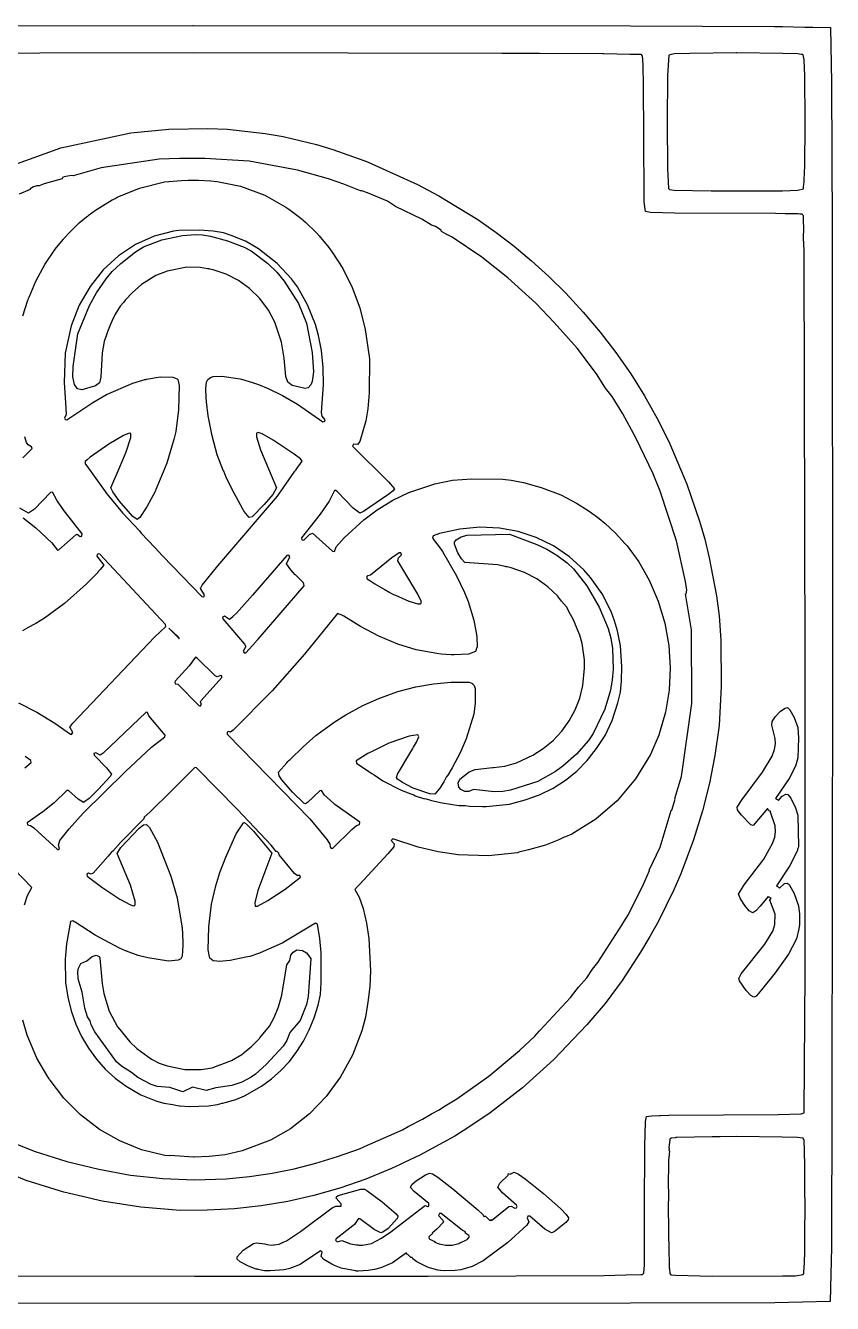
# Model space of a CAD drawing. Header units: millimetres. Extents: x 0 to 300, y 0 to 300.
# Drawn here: x 110.6 to 299.7, y 0.2 to 299.6 of the extents above; entities that cross this region are included whole.
import ezdxf

# ---------------------------------------------------------------- set-up
doc = ezdxf.new("R2010")
doc.units = ezdxf.units.MM
doc.layers.add('CUT', color=7, linetype='CONTINUOUS')

msp = doc.modelspace()

# ---------------------------------------------------------------- linework, layer by layer
at = {"layer": 'CUT'}
for points in [[(47.5977, 299.4898), (149.76, 299.6096), (149.9698, 299.6098), (252.3413, 299.5198), (286.1345, 299.3998), (287.974, 299.3658), (293.2528, 299.2493), (294.2211, 299.228), (295.1027, 299.2085), (295.1103, 299.2083), (295.1252, 299.208), (299.2182, 299.1177), (299.485, 286.3071), (299.4898, 286.0445), (299.6098, 252.1922), (299.6998, 149.8053), (299.6991, 149.0663), (299.5798, 47.2386), (299.4598, 13.4155), (299.1903, 0.6914), (286.1645, 0.4202), (252.3724, 0.3001), (95.348, 0.2401)], [(105.948, 6.6869), (150.1498, 6.6319), (179.4333, 6.6684), (204.9216, 6.6619), (246.0942, 6.782), (251.2369, 6.9205), (254.8289, 6.9887), (254.8566, 7.0128), (255.1477, 7.0154), (255.1595, 7.0262), (255.2006, 7.0273), (255.5311, 7.3468), (255.6431, 9.3158), (255.6826, 22.1693), (255.7631, 37.192), (255.9094, 42.6972), (255.9157, 42.8438), (256.1548, 44.0552), (256.6641, 44.1163), (257.3469, 44.1532), (259.1313, 44.2498), (259.3793, 44.2632), (261.3818, 44.3715), (286.9473, 44.5073), (292.373, 44.6558), (293.0765, 44.8553), (293.3081, 77.7607), (293.2781, 150.1197), (293.2774, 150.309), (293.038, 246.3043), (292.9914, 249.0414), (292.9136, 249.1348), (292.9069, 250.9615), (292.9536, 251.0096), (292.8932, 255.0566), (292.8918, 255.058), (292.8918, 255.0585), (292.7493, 255.2187), (292.6647, 255.3596), (292.6166, 255.3679), (292.5915, 255.3961), (292.5517, 255.399), (292.5508, 255.3999), (292.5312, 255.4005), (292.3506, 255.4138), (292.0737, 255.4616), (291.6612, 255.4644), (290.8636, 255.523), (288.63, 255.5349), (286.3677, 255.6129), (262.718, 255.673), (257.08, 255.8229), (255.8547, 256.0648), (255.5863, 258.2778), (255.5488, 259.6728), (255.5464, 259.7633), (255.5463, 259.7657), (255.5463, 259.7658), (255.4027, 286.3471), (255.3194, 289.4537), (255.3129, 290.6538), (255.2714, 291.2468), (255.2539, 291.897), (255.2162, 292.0335), (255.1836, 292.4991), (255.0552, 292.6158), (255.0207, 292.7404), (254.915, 292.7432), (254.8475, 292.8046), (252.7813, 292.845), (252.5855, 292.856), (252.5779, 292.849), (252.2816, 292.8548), (252.2399, 292.8144), (246.0933, 292.978), (245.8596, 292.9791), (231.0229, 293.0538), (226.9202, 293.0744), (222.239, 293.098), (150.0003, 293.188), (150, 293.188), (149.9997, 293.188), (149.9973, 293.188), (77.761, 293.098)], [(103.2043, 265.3084), (118.846, 270.9463), (135.2407, 274.483), (144.1753, 275.3601), (153.3427, 275.4798), (157.9461, 275.2989), (166.7701, 274.3384), (170.9692, 273.6132), (178.7417, 271.7226), (182.634, 270.5758), (189.9043, 267.9853), (190.8504, 267.6118), (202.4589, 262.3756), (207.4323, 259.7531), (216.6152, 254.1714), (220.915, 251.1651), (225.0949, 247.948), (229.1968, 244.5096), (233.193, 240.8435), (237.192, 236.9041), (241.2976, 232.4688), (245.2355, 227.8101), (248.9442, 222.9858), (252.432, 217.9937), (255.6384, 212.8395), (258.6139, 207.5804), (261.3496, 202.17), (265.5951, 192.1742), (268.5656, 183.5329), (269.7691, 179.2619), (270.8247, 174.9487), (272.5053, 166.0355), (273.1387, 161.33), (273.5588, 155.6274), (273.6493, 144.8008), (273.1667, 135.6213), (272.1454, 128.6239), (270.8817, 122.0966), (269.2282, 115.6339), (267.1273, 108.8811), (264.183, 100.8887), (262.559, 97.1285), (258.952, 89.7933), (256.9375, 86.1847), (254.7359, 82.5055), (250.378, 75.8942), (246.4084, 70.5421), (242.1486, 65.4723), (234.3856, 57.4082), (227.0487, 50.7338), (219.4481, 44.8619), (214.2701, 41.3935), (211.2038, 39.4607), (203.0319, 35.0008), (199.3399, 33.283), (198.3648, 32.7754), (196.3411, 31.8343), (190.3306, 29.3695), (184.2661, 27.2575), (178.1842, 25.5198), (172.0274, 24.1316), (165.8339, 23.11), (159.5417, 22.4208), (153.1686, 22.0595), (146.8238, 22.0302), (137.6251, 22.7793), (128.5165, 24.1911), (126.5542, 24.6502), (126.5306, 24.6696), (125.5402, 24.9397), (125.2566, 24.9538), (119.5271, 26.2944), (110.719, 29.0696), (102.1223, 32.5275)], [(105.5941, 38.733), (112.8735, 35.8564), (120.2981, 33.4818), (127.7328, 31.6604), (135.2203, 30.3119), (142.7659, 29.5002), (150.1972, 29.2316), (157.6281, 29.4704), (163.0798, 29.9789), (168.3524, 30.7573), (173.5232, 31.7794), (178.6448, 33.0679), (183.706, 34.6257), (188.8285, 36.4835), (189.8826, 36.9548), (190.005, 36.9967), (198.9015, 40.9222), (200.2817, 41.6775), (203.5974, 43.4046), (205.6918, 44.638), (207.4984, 45.6266), (208.5626, 46.3285), (211.6737, 48.1606), (219.1626, 53.4619), (226.3649, 59.5235), (229.964, 62.8849), (231.0437, 64.0954), (231.1948, 64.2351), (238.3048, 71.9426), (240.1555, 74.3116), (242.1361, 76.5323), (243.4649, 78.5477), (244.7167, 80.1502), (250.351, 88.8386), (250.7956, 89.6671), (251.9023, 91.3458), (253.3552, 94.4373), (255.2052, 97.885), (256.8098, 101.6664), (256.7771, 101.7183), (259.3353, 107.1615), (261.8922, 115.7096), (262.0683, 115.8004), (262.8084, 118.4046), (262.7377, 118.5364), (264.2897, 123.7249), (266.7462, 140.7707), (266.6276, 158.0265), (265.2826, 166.4909), (265.3964, 166.4766), (265.5465, 167.347), (265.2764, 169.3878), (263.1155, 178.9316), (259.304, 190.5463), (257.7134, 194.5679), (253.6317, 203.0614), (250.6005, 208.6136), (248.0495, 212.7252), (246.5489, 214.676), (244.418, 218.0374), (239.8562, 224.0098), (234.514, 230.0722), (230.1923, 234.544), (223.6196, 240.5164), (217.5272, 245.3784), (210.5944, 250.0603), (209.1838, 250.7205), (209.1852, 250.7039), (208.1125, 251.3711), (207.9833, 251.6509), (206.6328, 252.5513), (205.7118, 252.8641), (203.4873, 254.2475), (197.3135, 257.25), (195.4083, 258.4937), (190.7564, 260.4445), (189.4059, 260.8946), (189.1241, 260.9021), (185.2178, 262.4398), (181.5631, 263.6678), (174.3424, 265.7046), (163.0166, 267.8307), (152.603, 268.4581), (146.679, 268.4881), (141.9362, 268.2799), (128.3084, 266.2449), (121.7198, 264.4197), (121.3685, 264.4961), (119.6578, 264.196), (119.2676, 264.0159), (119.1794, 263.716), (114.9624, 262.5478), (113.788, 262.0651), (113.2652, 262.0651), (112.4849, 261.795), (111.6446, 261.3448), (111.6446, 261.1841), (109.0796, 260.1299)], [(109.9416, 231.5707), (111.1455, 235.2608), (111.1567, 235.2912), (111.1798, 235.3537), (111.2396, 235.5157), (111.4245, 236.0165), (113.0394, 239.7517), (115.137, 243.642), (117.5204, 247.1988), (119.3785, 249.4721), (119.462, 249.5666), (119.5779, 249.6979), (119.8452, 250.0006), (120.7357, 251.0092), (123.1646, 253.4135), (124.8579, 254.7759), (125.0191, 254.8966), (125.1485, 254.9934), (125.2879, 255.0978), (127.0101, 256.3867), (130.9034, 258.7605), (130.9371, 258.7787), (130.9518, 258.7866), (131.5739, 259.1219), (132.0621, 259.385), (137.273, 261.5038), (143.1756, 262.9649), (147.1719, 263.3253), (148.7343, 263.3532), (150.0069, 263.376), (150.2809, 263.3809), (151.1168, 263.3958), (154.0518, 263.2336), (155.5042, 263.0932), (161.0038, 261.9592), (166.6462, 259.8731), (171.6255, 257.0723), (172.3268, 256.5944), (175.1059, 254.4754), (175.4629, 254.1722), (175.5879, 254.0661), (175.6248, 254.0348), (176.1696, 253.5721), (178.7713, 251.0194), (179.4048, 250.348), (181.6432, 247.6294), (182.4686, 246.5546), (184.916, 242.7022), (187.1451, 238.2386), (188.9213, 233.4457), (190.2146, 228.3856), (191.1761, 221.5264), (191.1461, 213.5895), (190.8155, 209.8581), (190.333, 207.0182), (188.8967, 202.1751), (188.3563, 201.4501), (187.4833, 201.5304), (187.2148, 201.0746), (195.6158, 192.7362), (197.0233, 191.0409), (196.7656, 190.6167), (195.7151, 189.8089), (189.814, 185.7751), (188.9333, 185.4153), (187.3757, 186.5781), (183.6691, 190.4023), (183.2977, 190.6772), (182.9989, 190.6507), (181.7254, 188.1624), (179.6463, 185.1477), (175.2963, 179.6231), (175.3489, 179.1276), (175.8457, 179.0893), (177.1524, 180.4169), (177.8055, 180.7179), (182.5467, 176.4572), (182.9682, 176.3871), (183.4233, 177.4767), (185.2411, 179.5952), (189.8673, 183.8008), (192.9897, 186.1946), (196.6826, 188.4162), (200.419, 190.225), (206.5414, 192.2475), (210.6676, 193.0964), (215.2136, 193.4571), (222.4328, 193.3374), (222.4393, 193.3369), (222.4445, 193.3365), (222.4525, 193.3359), (222.4764, 193.334), (224.3681, 193.0771), (227.2656, 192.5779), (231.4483, 191.4283), (236.0511, 189.635), (239.7318, 187.7334), (242.4154, 186.0147), (243.8696, 185.0211), (243.9401, 184.9669), (244.0965, 184.8469), (244.396, 184.617), (245.0007, 184.1529), (246.3257, 183.0231), (248.8854, 180.6709), (251.1371, 178.2306), (251.5649, 177.7309), (254.3046, 173.9923), (256.7793, 169.6819), (258.8919, 164.7692), (260.4127, 159.6303), (261.3447, 154.4138), (261.6737, 149.1378), (261.4047, 143.9075), (260.5633, 138.7233), (259.1754, 133.9136), (258.9808, 133.3946), (257.0455, 128.8715), (253.5617, 123.1071), (249.2486, 118.0098), (244.242, 113.6968), (238.6326, 110.1984), (237.1178, 109.5501), (236.8249, 109.4537), (235.5376, 108.8738), (232.4838, 107.5668), (228.4268, 106.483), (226.2307, 105.9723), (225.8963, 105.8185), (219.1245, 105.0751), (212.007, 105.3122), (207.2933, 106.0047), (202.6057, 107.1236), (196.6624, 109.1071), (196.3164, 108.6803), (196.9557, 107.9337), (196.8901, 107.2485), (195.5287, 105.556), (188.9296, 98.4845), (188.3857, 97.907), (188.3784, 97.8939), (187.7429, 97.2129), (188.8116, 95.4151), (189.6961, 92.7394), (190.4847, 89.3092), (191.0228, 85.7217), (191.4159, 78.1965), (191.2664, 74.4585), (190.8453, 70.8094), (190.2443, 67.3201), (189.3707, 64.0901), (187.2054, 58.4304), (184.4039, 53.3017), (181.0296, 48.6863), (177.1107, 44.6412), (172.661, 41.1672), (168.0215, 38.5204), (161.3189, 35.9936), (160.0239, 35.6773), (157.353, 35.0837), (153.6615, 34.6336), (150.0778, 34.4855), (149.9523, 34.4894), (144.5078, 34.9037), (144.2112, 34.8268), (143.2013, 34.9344), (137.7837, 36.245), (132.6885, 38.299), (127.9397, 40.987), (123.4929, 44.3974), (119.5432, 48.3222), (116.326, 52.5317), (116.2597, 52.6336), (116.2047, 52.7181), (116.1081, 52.8666), (115.8074, 53.3288), (113.217, 57.7334), (110.9635, 63.0844), (109.9162, 66.6091)], [(109.9359, 198.3236), (112.1284, 200.5446), (112.001, 200.931), (111.174, 201.3781), (110.8337, 201.963), (110.3965, 203.2441)], [(110.054, 184.2957), (113.0155, 181.9386), (116.7753, 178.4493), (118.0569, 176.7399), (118.4192, 176.7973), (122.3899, 180.3351), (122.6754, 180.4262), (123.3611, 179.9486), (123.7574, 180.0076), (123.8335, 180.5254), (119.3942, 186.2268), (117.8873, 188.4277), (116.8859, 190.2689), (116.4555, 190.1998), (112.6701, 186.3233), (111.3144, 185.4151), (109.2295, 186.5226)], [(108.9241, 140.9404), (113.2623, 138.7563), (117.4499, 136.1972), (121.0957, 133.5693), (121.388, 133.5283), (121.6709, 133.9957), (120.9803, 135.2259), (121.6357, 136.188), (140.7921, 156.3648), (143.4873, 158.8234), (143.4185, 159.2571), (142.362, 160.3854), (142.2927, 160.4703), (142.1919, 160.5671), (127.9839, 175.7412), (127.6708, 175.8681), (127.3558, 175.6697), (127.3349, 175.3325), (128.9006, 173.2042), (128.0808, 172.1473), (127.4686, 171.4552), (127.4235, 171.4042), (127.3562, 171.3281), (127.1653, 171.1123), (124.7787, 168.7505), (119.725, 164.2391), (115.0418, 160.8166), (113.0037, 159.5653), (111.0729, 158.4869), (110.9498, 158.4181), (109.8805, 157.8209)], [(110.4195, 125.7163), (111.9008, 126.9545), (111.8354, 127.4454), (110.4626, 128.3873)], [(110.3055, 93.6446), (111.0691, 95.8367), (112.089, 97.6982), (105.6972, 104.2404)]]:
    msp.add_lwpolyline(points, dxfattribs=at)
for points in [[(262.6046, 292.9763), (261.321, 292.6871), (261.0144, 287.8749), (260.9243, 277.0131), (261.0142, 266.1556), (261.2726, 261.4348), (261.5248, 261.1826), (262.6381, 261.0434), (271.3119, 260.8642), (287.9567, 260.9242), (291.5977, 261.0459), (292.8813, 261.3352), (292.9079, 261.7533), (292.9228, 261.7685), (293.0035, 262.5093), (293.0664, 262.8148), (293.1686, 265.8434), (293.1879, 266.1473), (293.278, 277.0131), (293.2774, 277.0866), (293.278, 277.1591), (293.1879, 287.9049), (293.0689, 291.4742), (293.0671, 291.4849), (293.0664, 291.5077), (293.054, 291.5624), (292.8591, 292.7167), (292.7908, 292.7308), (292.7771, 292.7913), (292.3714, 292.8171), (291.5976, 292.9763), (287.995, 293.0979), (277.2533, 293.188), (277.1766, 293.1874), (277.0991, 293.188), (266.2374, 293.0979)], [(130.5834, 191.3438), (132.7391, 196.3777), (132.8532, 196.6083), (132.9637, 196.9022), (134.1655, 199.7088), (135.2917, 203.0829), (135.2651, 204.0092), (134.8761, 204.122), (133.5699, 203.5696), (130.1009, 201.5678), (125.7106, 198.4928), (125.0479, 197.889), (124.5428, 197.461), (124.564, 197.2749), (124.4923, 197.1249), (129.6323, 189.8716), (133.3238, 185.4593), (137.2874, 181.2035), (137.6666, 180.7275), (140.8901, 177.3353), (142.677, 175.4168), (151.9032, 165.8627), (152.3633, 165.7849), (152.5461, 166.2779), (151.5929, 167.7433), (152.0185, 168.5169), (155.6596, 173.0015), (169.6696, 189.3511), (173.7395, 195.1843), (173.9773, 195.5127), (174.0445, 195.6215), (175.3825, 197.5391), (174.9954, 198.0855), (173.5634, 199.195), (168.5925, 202.4895), (166.0412, 203.9284), (165.0834, 204.2529), (164.7367, 204.1435), (164.7057, 203.2666), (165.6561, 200.1847), (169.4157, 191.3336), (168.515, 189.7743), (166.5381, 187.3701), (163.7123, 184.5439), (162.9824, 184.3523), (161.822, 185.7789), (161.5106, 186.3117), (158.908, 191.079), (157.5657, 193.9525), (157.0228, 195.1982), (156.9714, 195.2285), (155.5298, 199.045), (154.296, 203.501), (153.3937, 208.1949), (152.9896, 211.4363), (152.8823, 212.4977), (152.8112, 214.5684), (153.0167, 216.1038), (153.3183, 216.6977), (153.9036, 217.1587), (154.5809, 217.3767), (156.5921, 217.4668), (160.9069, 216.8206), (161.2339, 216.7406), (163.7466, 216.0179), (163.7815, 216.0051), (163.9425, 215.9462), (164.0081, 215.9222), (165.1661, 215.4981), (167.4462, 214.5908), (170.8172, 212.9346), (174.3123, 210.9448), (180.2296, 206.8038), (180.6563, 206.8191), (180.8031, 207.2528), (180.0683, 208.1234), (179.9224, 208.9826), (180.4026, 215.4402), (180.3125, 219.5014), (179.9232, 223.5081), (179.2713, 226.976), (178.5256, 229.5448), (176.6775, 234.1995), (174.294, 238.375), (172.8948, 240.2825), (169.5639, 243.8843), (165.2107, 247.3401), (162.1119, 249.0964), (158.7954, 250.4585), (156.951, 251.0313), (154.5536, 251.4435), (151.3361, 251.6515), (146.5257, 251.5906), (145.3029, 251.4384), (140.7061, 250.2802), (136.3851, 248.3286), (132.3637, 245.6622), (128.7866, 242.3535), (125.6998, 238.4531), (123.1675, 234.0949), (121.2623, 229.2912), (119.8679, 222.8582), (119.6274, 215.9769), (119.9302, 211.2635), (119.9287, 211.2589), (119.9314, 211.245), (120.1076, 208.5016), (119.7445, 207.6395), (119.889, 207.2957), (120.2925, 207.2453), (126.3532, 211.3385), (129.5425, 213.1444), (135.7509, 215.8394), (138.0748, 216.5425), (138.5017, 216.6577), (138.7689, 216.7298), (138.8602, 216.7544), (138.9334, 216.7741), (142.17, 217.285), (145.147, 217.2569), (146.1059, 216.8773), (146.2933, 216.6742), (146.5782, 215.3009), (146.4271, 209.6123), (145.7957, 204.5315), (145.3515, 202.6163), (145.2281, 202.4311), (143.721, 197.0798), (141.3826, 191.4629), (141.141, 190.9175), (141.1392, 190.9133), (141.1347, 190.9032), (141.017, 190.6376), (139.0444, 186.8353), (137.3854, 184.3288), (136.7342, 183.9167), (135.7201, 184.6317), (132.5431, 188.2325), (131.0442, 190.3608)], [(177.758, 216.2613), (177.4362, 215.4492), (176.8259, 214.7415), (176.135, 214.5868), (173.0783, 215.3155), (172.0467, 216.0922), (171.6096, 217.3898), (171.1888, 221.6857), (170.5964, 225.4189), (169.0523, 230.1513), (167.5131, 232.9396), (165.4652, 235.6731), (163.0989, 238.0139), (160.4767, 239.9009), (157.6276, 241.3893), (154.5708, 242.4185), (153.7904, 242.5532), (153.5878, 242.6155), (153.2672, 242.6436), (151.5115, 242.9467), (148.3953, 242.9762), (143.7666, 242.0587), (141.1323, 241.0694), (137.7487, 238.9213), (136.9758, 238.2182), (135.6367, 237.0501), (133.9403, 235.2604), (133.5725, 234.7667), (132.7821, 233.8944), (131.5258, 231.8191), (131.1907, 231.1142), (131.1801, 231.0961), (131.1637, 231.0574), (130.3887, 229.4272), (129.9646, 228.223), (129.6961, 227.5884), (129.579, 227.1284), (129.0494, 225.6249), (128.5684, 222.923), (128.2067, 217.2142), (127.8915, 215.9097), (127.0139, 215.196), (123.7844, 214.2867), (122.7979, 214.5132), (122.0697, 215.5401), (121.6687, 217.2881), (121.7291, 219.7271), (122.8184, 227.3722), (125.6002, 234.0517), (127.2544, 236.9682), (129.5191, 240.2887), (130.9287, 241.9984), (132.9289, 243.85), (136.3939, 246.6229), (138.2401, 247.8048), (142.5183, 249.4482), (147.3741, 250.4496), (150.4022, 250.6596), (152.0843, 250.5658), (153.9584, 250.2623), (157.9477, 249.1824), (161.8086, 247.6757), (163.5032, 246.7996), (167.3117, 243.9395), (169.4536, 241.8272), (171.232, 239.7174), (174.5287, 234.4851), (176.4295, 229.8985), (177.7896, 223.012), (178.0909, 218.4973)], [(181.4224, 135.326), (182.9002, 136.3916), (185.6858, 138.1683), (189.6291, 140.3066), (193.3859, 141.9654), (193.5654, 142.0382), (193.6417, 142.0692), (193.7584, 142.1165), (193.9821, 142.2073), (197.851, 143.5921), (202.0735, 144.7159), (206.1986, 145.4333), (210.3228, 145.798), (214.5803, 145.7604), (215.3113, 145.468), (215.3667, 145.4284), (215.3697, 145.4263), (215.3726, 145.4242), (215.3749, 145.4226), (215.757, 145.0033), (215.9918, 144.2764), (215.9662, 140.8708), (215.6344, 138.3281), (213.8229, 132.5218), (212.4295, 129.2517), (210.5647, 125.7033), (209.5282, 123.9794), (209.1838, 123.4993), (208.6197, 122.4683), (207.7129, 120.9601), (206.5315, 119.5691), (205.3666, 119.661), (201.4115, 120.9685), (198.9194, 122.247), (197.7761, 123.0592), (197.5179, 123.4424), (197.7556, 124.2177), (200.8787, 129.4772), (201.3506, 130.2395), (201.5114, 130.5427), (202.2093, 131.718), (202.7508, 133.012), (202.5125, 133.4352), (200.4595, 133.1063), (195.7203, 131.4652), (192.4491, 129.8887), (192.1608, 129.7585), (192.1023, 129.7215), (190.773, 129.0809), (188.0736, 127.3359), (188.1616, 126.815), (191.0633, 124.8549), (191.7358, 124.3693), (192.2574, 124.0483), (194.3007, 122.6681), (198.6002, 120.5166), (200.9192, 119.6123), (201.566, 119.4075), (201.8909, 119.1476), (204.0818, 118.4273), (204.2092, 118.5706), (205.7326, 118.0883), (208.2477, 117.4903), (212.1694, 116.9261), (213.6146, 116.865), (214.618, 116.747), (217.6474, 116.6862), (217.7236, 116.6915), (218.5597, 116.6562), (224.0083, 117.2191), (227.6859, 118.1839), (229.5128, 118.8569), (229.5708, 118.8748), (229.6082, 118.8921), (231.0512, 119.4237), (234.2113, 120.9716), (237.1054, 122.8186), (239.7864, 124.9606), (242.232, 127.4652), (244.4381, 130.2409), (246.4052, 133.3135), (248.062, 136.8359), (249.4351, 140.9229), (250.0357, 143.4804), (250.2703, 146.0383), (250.3304, 149.438), (250.063, 154.2845), (249.3503, 157.8262), (248.6565, 160.1189), (247.82, 162.3265), (245.7165, 166.4448), (242.986, 170.2857), (241.4017, 172.0758), (238.0345, 175.1476), (234.2874, 177.7287), (230.2866, 179.6858), (226.0544, 181.0904), (221.643, 181.899), (217.0492, 182.0819), (212.3912, 181.6375), (207.6335, 180.5931), (206.142, 180.0425), (205.9736, 179.509), (208.006, 176.853), (208.3082, 176.4088), (211.6175, 170.6612), (213.4825, 166.8119), (214.3007, 164.6635), (215.6279, 160.3222), (216.3821, 156.4954), (216.4132, 154.0495), (216.2751, 153.6878), (216.2161, 153.5333), (216.1862, 153.4548), (216.0044, 152.9787), (214.4228, 152.3418), (211.023, 152.2262), (210.3211, 152.2213), (208.0006, 152.3811), (206.9809, 152.4782), (202.1196, 153.344), (197.8058, 154.6921), (193.4078, 156.5287), (189.1246, 158.8199), (185.2116, 161.2571), (184.6849, 161.4753), (184.5747, 161.5441), (184.3258, 161.624), (183.6939, 161.8857), (175.9712, 152.3264), (168.3721, 143.736), (159.2447, 134.5479), (158.6205, 134.1055), (158.1216, 134.2551), (157.8242, 134.1109), (157.8499, 133.5917), (177.222, 113.7409), (181.2694, 108.8462), (181.9138, 107.8284), (181.9598, 107.212), (182.1973, 106.8473), (182.5961, 106.9047), (187.0507, 111.2955), (188.1882, 112.2144), (188.8602, 112.4629), (188.9139, 112.9835), (183.0679, 117.1543), (183.0152, 117.2009), (182.9334, 117.2732), (182.8869, 117.3143), (181.9455, 118.1463), (180.6754, 119.298), (179.9211, 120.4405), (179.5329, 120.3602), (176.699, 117.6172), (176.1791, 117.3212), (175.7813, 117.4151), (173.1688, 120.022), (170.6443, 122.9367), (169.9997, 123.881), (169.8882, 124.7274), (171.8261, 126.9135), (172.0742, 127.1705), (172.2279, 127.3298), (172.3774, 127.4847), (172.5814, 127.6961), (175.6199, 130.6412), (178.6017, 133.2828), (178.9286, 133.5278), (180.6641, 134.7792), (180.8968, 134.947)], [(238.9095, 160.5749), (237.9904, 162.1671), (237.9481, 162.2504), (237.9182, 162.2921), (237.8868, 162.3465), (237.8754, 162.5751), (237.3352, 163.4454), (236.2324, 164.7359), (235.2587, 165.9735), (232.9581, 168.1281), (230.4049, 169.9727), (227.5013, 171.485), (224.4395, 172.552), (223.4419, 172.7677), (223.2329, 172.8398), (223.0099, 172.8611), (221.1818, 173.2564), (213.5048, 173.8511), (212.7504, 174.6481), (211.9166, 176.0599), (211.1084, 178.1456), (211.1213, 178.6214), (211.5365, 179.1115), (212.7079, 179.8169), (214.0753, 180.2433), (224.003, 180.43), (230.431, 178.0713), (232.7775, 176.9282), (235.1031, 175.5095), (237.5142, 173.7324), (239.0284, 172.3419), (242.1532, 168.3154), (245.0204, 163.3693), (247.1439, 158.3289), (247.7479, 156.0862), (248.1392, 153.6685), (248.3192, 148.8079), (248.1051, 146.3271), (247.7097, 143.9353), (246.3606, 139.4381), (243.6493, 133.7676), (242.5349, 132.1545), (239.7439, 128.9434), (236.5128, 126.0724), (234.8188, 124.8726), (230.6546, 122.5357), (224.2533, 120.5009), (222.4522, 120.1682), (220.4262, 120.0786), (215.5741, 120.6186), (214.4452, 120.2024), (213.5098, 120.2057), (212.6243, 120.6049), (212.1666, 121.2099), (211.9453, 122.1992), (212.3893, 123.0998), (214.5914, 124.8154), (215.9679, 125.2977), (220.0239, 125.7689), (220.1536, 125.7774), (220.2758, 125.7982), (222.9078, 126.104), (225.6655, 126.9031), (229.4499, 128.6476), (231.9383, 130.2285), (234.2305, 132.1296), (236.2563, 134.2997), (238.0098, 136.7191), (239.4041, 139.3066), (240.4569, 142.0263), (241.1831, 144.9881), (241.5959, 149.0585), (241.5677, 151.0196), (241.0055, 154.8572), (240.4708, 156.7641), (239.4507, 159.2541), (239.4119, 159.363), (239.3816, 159.4226)], [(172.3025, 175.5195), (171.8445, 175.4553), (163.8149, 166.1303), (160.003, 161.9869), (159.3268, 161.3102), (159.1653, 161.1485), (159.092, 161.0752), (159.0542, 161.0374), (158.3923, 160.506), (157.2562, 161.2341), (156.7783, 161.0265), (156.8217, 160.6301), (161.9428, 154.7019), (162.2139, 154.1036), (161.5877, 153.0712), (161.7977, 152.6214), (162.2276, 152.686), (164.5258, 155.2442), (164.6597, 155.3804), (164.852, 155.6074), (165.086, 155.8678), (175.8843, 168.3729), (175.8287, 168.8139), (175.7228, 168.9267), (175.733, 169.0245), (173.82, 170.9589), (173.8157, 170.9587), (172.7662, 172.0769), (171.7254, 173.4874), (172.5046, 175.1386)], [(194.607, 167.5872), (195.9387, 166.7762), (196.5252, 166.5163), (196.826, 166.3483), (197.3267, 166.161), (200.444, 164.7793), (202.5315, 164.1345), (203.0602, 164.1008), (203.3246, 164.2952), (203.3205, 164.7476), (202.513, 166.4134), (197.8589, 174.223), (198.0247, 174.8754), (198.7159, 175.634), (198.5355, 176.1201), (198.1719, 176.1206), (196.4078, 174.8947), (191.4017, 170.8777), (190.7111, 170.6852), (190.4716, 170.3682), (190.6348, 170.0061), (191.3167, 169.5908), (192.451, 168.7909)], [(146.6987, 155.9424), (146.3385, 156.4226), (144.1476, 158.4634)], [(146.2543, 145.3087), (151.1947, 140.3166), (151.5027, 140.2023), (151.8574, 140.5374), (151.5935, 141.1775), (151.7369, 141.5294), (156.6296, 146.881), (156.5954, 147.1777), (156.3237, 147.3715), (155.5133, 147.0007), (155.0444, 147.2395), (150.8388, 151.4451), (150.3914, 151.659), (148.9526, 149.6464), (145.6661, 146.0124), (145.5669, 145.6932), (145.7516, 145.4147)], [(143.3377, 133.3507), (139.5147, 137.8608), (139.2031, 138.6702), (138.8278, 138.796), (128.8086, 129.1418), (128.0708, 128.6933), (127.0251, 129.2632), (126.6295, 129.0864), (126.6422, 128.6534), (129.5697, 125.6781), (130.7006, 124.2373), (130.4025, 123.653), (127.6721, 120.6829), (125.4916, 118.564), (124.1753, 117.5884), (122.9344, 118.3715), (120.6711, 120.4161), (120.2775, 120.4391), (117.2969, 117.5125), (114.6459, 115.4043), (110.9431, 112.8198), (111.063, 112.3764), (111.7856, 112.1987), (112.5613, 111.6238), (118.0518, 106.5623), (118.381, 106.5851), (118.5656, 106.8155), (118.2781, 107.5652), (118.6541, 108.6552), (120.8211, 111.3932), (124.1311, 115.0639), (133.9803, 124.8529), (140.1328, 130.5553), (143.2283, 132.9741)], [(281.8549, 72.2748), (281.7986, 72.227), (281.7154, 72.1563), (281.2707, 71.9695), (280.55, 72.3683), (279.4832, 73.555), (277.8928, 75.8053), (277.796, 76.3298), (278.321, 77.4459), (283.8292, 84.4205), (285.7599, 87.4471), (286.2006, 88.9858), (286.2593, 91.4455), (285.0555, 94.699), (285.3216, 95.1501), (285.3132, 95.1541), (285.214, 95.2139), (285.1211, 95.2829), (285.1079, 95.2949), (285.0106, 95.3308), (284.9049, 95.3821), (284.8046, 95.4435), (284.7109, 95.5144), (284.6298, 95.5893), (282.7716, 93.2788), (281.7669, 92.2164), (281.0234, 91.7769), (280.1899, 92.2363), (279.1351, 93.4379), (278.1135, 95.0151), (277.6428, 96.1425), (279.0281, 98.3164), (283.5817, 104.3075), (284.471, 105.8729), (284.5032, 105.8799), (284.9529, 106.7212), (285.6799, 108.0012), (286.1676, 109.4416), (286.3425, 110.8105), (286.2451, 112.1286), (285.2081, 115.3277), (285.2649, 115.4687), (285.2098, 115.487), (285.1024, 115.5349), (285.0002, 115.593), (284.9042, 115.6609), (284.8153, 115.7378), (284.7343, 115.8231), (284.6621, 115.9159), (284.5993, 116.0153), (284.5919, 116.03), (284.5189, 116.0929), (284.4411, 116.1745), (281.1209, 112.2461), (280.5844, 112.371), (278.3083, 114.7077), (277.4797, 115.9108), (277.3818, 116.5092), (278.5273, 118.3173), (283.3269, 124.7078), (285.5688, 128.4805), (286.11, 130.0055), (286.3411, 131.3435), (286.2556, 132.5904), (285.4756, 135.6945), (285.5706, 136.5437), (286.3764, 137.7759), (287.5391, 138.9757), (288.6336, 139.7333), (289.1447, 139.8134), (289.696, 139.2881), (290.7281, 137.5001), (291.5899, 135.1379), (291.7167, 132.7101), (291.6037, 128.0937), (291.0287, 126.1454), (289.8967, 123.8367), (289.686, 123.4543), (286.3642, 118.5418), (286.4023, 118.5194), (286.497, 118.4503), (286.5218, 118.4282), (286.5809, 118.41), (286.6896, 118.3643), (286.7932, 118.3082), (286.8908, 118.2421), (286.9815, 118.1668), (287.0454, 118.1022), (287.9447, 119.0924), (288.7526, 119.5601), (289.2279, 119.4375), (289.927, 118.6355), (291.0381, 116.3521), (291.5669, 114.6523), (291.7066, 107.2954), (291.6267, 106.97), (291.5871, 106.8087), (291.5331, 106.5883), (291.4745, 106.3499), (289.611, 102.6751), (286.568, 98.0878), (286.6069, 98.0654), (286.7022, 97.9973), (286.7877, 97.9225), (286.8577, 97.8959), (286.9637, 97.8431), (287.064, 97.7802), (287.1576, 97.7076), (287.2436, 97.6262), (287.3178, 97.5406), (288.4841, 98.6127), (289.1161, 98.7046), (289.5527, 98.3726), (290.7037, 96.2834), (291.7039, 93.3501), (291.9655, 91.4573), (291.9858, 88.9941), (291.8343, 87.9906), (291.2724, 85.6457), (289.396, 82.0497), (286.304, 77.7271), (283.0899, 73.6716), (281.8938, 72.3079), (281.8801, 72.2963)], [(147.4899, 84.1868), (147.2784, 81.6025), (146.997, 80.9576), (146.3632, 80.6266), (144.1181, 80.4026), (144.101, 80.4046), (139.2656, 81.1811), (136.964, 81.78), (134.22, 82.8064), (134.1387, 82.8412), (134.0579, 82.8757), (134.0391, 82.8838), (132.5842, 83.5062), (126.9397, 86.4907), (122.1932, 89.5358), (122.0373, 89.6753), (121.9733, 89.6768), (121.6455, 89.8872), (121.1277, 89.7209), (120.197, 84.5228), (119.8672, 80.924), (119.9861, 75.3894), (120.4962, 71.9705), (121.2954, 68.7738), (122.3662, 65.6757), (123.7375, 62.7785), (125.3466, 60.0342), (127.1921, 57.4713), (129.2775, 55.1443), (131.6014, 53.0263), (134.1405, 51.1419), (137.5903, 49.1321), (141.1092, 47.7127), (142.983, 47.1691), (145.0859, 46.8161), (146.0881, 46.5738), (146.7025, 46.5447), (146.8582, 46.5186), (148.9709, 46.3679), (153.4426, 46.5158), (155.6127, 46.8415), (156.6767, 47.1412), (156.8303, 47.1679), (157.3461, 47.3297), (159.8785, 48.043), (161.9299, 48.9067), (165.8651, 51.1257), (168.2205, 52.8532), (170.4236, 54.8145), (172.4213, 56.9344), (174.1771, 59.2287), (175.7089, 61.6737), (177.0664, 64.3282), (178.2176, 67.1324), (179.145, 70.0893), (179.6862, 72.586), (179.8927, 75.4342), (179.8928, 82.3971), (179.5671, 85.7572), (178.9848, 89.0924), (178.5361, 89.364), (170.6966, 84.6341), (165.5699, 82.3395), (165.4268, 82.2825), (163.1847, 81.5541), (162.2173, 81.3269), (158.5187, 80.5479), (155.9831, 80.3804), (155.4078, 80.4274), (154.5851, 80.5255), (153.7907, 81.122), (153.6686, 81.4089), (153.4218, 83.1088), (153.5428, 88.4355), (154.1737, 93.7844), (154.7632, 96.4397), (154.9343, 97.1005), (155.0043, 97.3706), (155.0834, 97.6762), (155.1827, 98.0595), (156.1308, 101.1979), (157.4929, 104.8001), (159.963, 110.2499), (161.6322, 112.8569), (161.875, 112.8736), (162.6395, 112.3239), (164.0201, 110.916), (168.3044, 105.7015), (165.0522, 97.0133), (164.2899, 94.0878), (164.3875, 93.317), (164.9434, 93.2821), (167.3924, 94.5997), (171.4582, 97.3204), (175.0431, 100.0972), (174.8551, 100.5206), (174.2534, 100.4988), (173.5935, 100.9607), (170.0208, 105.3251), (169.988, 105.7022), (169.5379, 106.1524), (169.3521, 106.142), (168.1758, 107.5791), (160.2956, 115.9684), (150.694, 125.6848), (150.2688, 125.7713), (144.8837, 120.3711), (139.7163, 115.3273), (139.6926, 115.3268), (138.4021, 114.1611), (138.3686, 114.0118), (138.3086, 113.9532), (138.3431, 113.898), (138.3213, 113.8008), (138.3258, 113.795), (132.8066, 108.2605), (131.0161, 106.2238), (130.6358, 105.8772), (129.9856, 105.0515), (126.4744, 101.0578), (125.9593, 100.781), (125.316, 101.0421), (124.9571, 100.8), (125.0435, 100.3759), (128.4609, 97.7343), (132.7092, 94.9534), (135.161, 93.6398), (135.8899, 93.3538), (136.2092, 93.4514), (136.2147, 93.5796), (136.2549, 93.6006), (136.2493, 94.3944), (136.2534, 94.4912), (135.1585, 98.213), (132.0877, 105.6865), (132.9512, 107.0472), (137.2404, 111.6065), (138.1956, 112.3388), (138.932, 112.4305), (139.6504, 111.7443), (141.4835, 108.2881), (144.6446, 100.3125), (146.1551, 95.2339), (147.239, 88.6334), (147.25, 88.537), (147.2546, 88.4973), (147.2651, 88.4057), (147.2779, 88.2937), (147.4779, 84.9269)], [(156.1599, 56.1298), (156.2586, 56.1513), (156.6044, 56.2984), (158.8391, 57.1459), (161.2651, 58.5237), (162.3764, 59.5268), (163.4446, 60.3495), (164.8597, 61.7683), (165.2055, 62.0804), (165.3567, 62.2665), (165.4039, 62.3139), (165.5276, 62.4769), (167.7643, 65.2306), (168.8715, 67.2338), (169.851, 69.7002), (170.6261, 72.4476), (171.8534, 79.6047), (172.5255, 80.6129), (172.7859, 81.8057), (173.2907, 82.5599), (174.1382, 83.0418), (175.5074, 82.9339), (176.4446, 82.4053), (177.4202, 81.0663), (176.8558, 72.1644), (176.3964, 70.2427), (174.929, 66.5317), (172.5502, 63.6964), (171.8302, 61.8305), (170.9818, 60.5108), (166.9786, 56.2378), (164.5203, 53.9891), (163.4843, 53.266), (161.2609, 52.0943), (158.9595, 51.2745), (155.1664, 50.7583), (152.9123, 50.1207), (149.7059, 50.8808), (147.419, 49.8207), (144.3923, 50.8108), (141.4536, 51.0817), (140.0247, 51.4964), (136.9079, 53.1339), (135.404, 54.3663), (133.0828, 55.7936), (131.9379, 56.8408), (126.8606, 63.8779), (125.9534, 65.5408), (125.7127, 66.4126), (125.1301, 67.3724), (124.4678, 69.4209), (123.8915, 73.1534), (122.9058, 76.2682), (122.8391, 77.9963), (122.9784, 78.8089), (123.5639, 79.8922), (124.9296, 80.539), (126.2095, 81.5563), (127.1048, 81.8396), (127.8391, 81.5495), (127.9923, 81.0918), (128.5382, 75.1618), (128.9242, 72.838), (130.1692, 68.7363), (132.1555, 65.0518), (133.0563, 63.9555), (133.0785, 63.9211), (133.3224, 63.6316), (135.067, 61.5084), (136.7077, 59.93), (140.0934, 57.4861), (141.8982, 56.5663), (143.8012, 55.8792), (147.9081, 55.07), (151.7483, 55.0107), (154.3113, 55.4288)], [(271.522, 39.2558), (263.2519, 39.0815), (262.9682, 39.0767), (262.9622, 39.0754), (262.9048, 39.0741), (261.8618, 38.9472), (261.6027, 38.7528), (261.597, 38.6832), (261.5675, 38.6774), (261.3768, 36.6841), (261.4285, 36.6016), (261.3876, 36.096), (261.4739, 35.9846), (261.3697, 34.339), (261.3422, 34.318), (261.2844, 33.9638), (261.289, 32.2821), (261.2245, 28.8428), (261.2499, 25.3154), (261.2244, 22.9909), (261.3145, 12.0351), (261.4074, 10.3127), (261.4635, 8.6159), (261.5132, 8.3523), (261.5736, 7.2331), (261.8259, 6.9801), (262.9382, 6.841), (271.522, 6.6619), (287.995, 6.722), (288.5949, 6.7423), (291.0738, 6.722), (292.8396, 6.9919), (292.8644, 7.1385), (292.9542, 7.1594), (292.9879, 7.8677), (293.0689, 8.3458), (293.1879, 12.0051), (293.1885, 12.0761), (293.2179, 12.6922), (293.2258, 16.6064), (293.278, 22.9609), (293.2773, 23.0513), (293.278, 23.141), (293.2466, 26.9281), (293.248, 27.6415), (293.2141, 30.8441), (293.1878, 34.0035), (293.1781, 34.2384), (293.158, 36.1292), (293.0383, 38.4137), (292.8217, 38.9269), (291.4734, 39.1365), (287.9042, 39.2258), (277.2192, 39.3158), (273.3569, 39.251)], [(180.1431, 12.2493), (179.7389, 12.5826), (174.9647, 9.3976), (172.5561, 8.4478), (171.2158, 8.1349), (167.9331, 7.8549), (166.6161, 7.9126), (165.7729, 8.0424), (165.0956, 8.1948), (164.922, 8.2339), (164.885, 8.2422), (164.6143, 8.3031), (162.8221, 8.9908), (160.877, 9.9936), (160.174, 10.5773), (160.1784, 11.1456), (161.5829, 12.7156), (164.0298, 14.3011), (164.6798, 14.4026), (166.6652, 14.1893), (167.1952, 14.015), (168.2099, 13.8964), (168.7096, 13.9697), (168.8431, 13.9554), (170.0368, 14.1639), (170.7925, 14.4911), (170.9306, 14.5405), (170.9994, 14.5807), (171.7517, 14.9064), (175.062, 17.1299), (182.4421, 22.6501), (183.2967, 23.0129), (184.5255, 23.0666), (184.5961, 23.552), (183.4117, 24.8844), (183.5008, 25.2379), (183.841, 25.5225), (189.1827, 26.9798), (189.999, 26.9727), (190.602, 26.6621), (194.1529, 24.0275), (197.4345, 21.1974), (197.8577, 20.6841), (197.7536, 20.1893), (195.5831, 17.8251), (194.327, 16.9038), (193.8178, 16.7472), (192.2772, 17.5418), (188.9482, 20.0913), (188.5923, 20.1495), (187.6853, 18.7478), (187.2704, 18.3948), (183.3654, 15.4005), (183.2177, 15.0303), (183.5846, 14.7024), (184.7385, 14.9999), (186.7593, 14.2099), (188.1151, 13.9531), (188.5409, 13.9368), (188.8152, 13.8962), (189.0111, 13.9189), (189.5665, 13.8976), (191.6647, 14.3113), (194.0247, 15.5368), (196.1828, 17.0342), (203.9854, 23.0666), (204.2545, 23.1669), (204.8421, 22.9709), (205.134, 23.1212), (205.1004, 23.6368), (201.6965, 26.4593), (200.8118, 27.4155), (201.1309, 28.1062), (202.1334, 28.9248), (204.3623, 30.3407), (205.3705, 30.7288), (205.9543, 30.6154), (207.2203, 29.8319), (210.7598, 27.0806), (216.5638, 22.178), (217.7546, 21.0448), (218.0505, 20.554), (218.0602, 20.5596), (218.1674, 20.6094), (218.2791, 20.6485), (218.3798, 20.6728), (219.4408, 19.6438), (219.7558, 19.876), (219.7718, 19.8289), (219.7989, 19.7138), (219.8027, 19.685), (223.8346, 22.9534), (224.3636, 23.0167), (225.2904, 22.5908), (225.6473, 22.6634), (225.7875, 22.9237), (225.6795, 23.2359), (222.3376, 26.1655), (221.2496, 27.5135), (221.75, 28.4374), (223.7368, 30.2534), (223.7757, 30.6671), (224.155, 30.5491), (225.108, 30.967), (226.1213, 30.5064), (227.6661, 29.437), (231.9447, 26.0032), (235.9863, 22.4434), (237.3169, 21.1107), (237.8405, 20.2984), (237.7304, 19.8603), (237.238, 19.2348), (234.5125, 16.994), (233.8238, 16.8072), (232.3024, 17.6185), (228.7388, 20.6631), (228.3347, 20.6923), (228.1308, 20.2696), (228.5386, 19.3574), (228.1075, 18.6002), (223.6252, 14.5376), (217.8363, 10.2588), (215.2239, 8.8774), (212.6298, 8.1045), (211.2592, 7.9315), (208.7068, 7.8932), (207.8269, 7.9263), (207.1792, 8.0305), (205.3009, 8.6025), (204.6316, 8.844), (204.6265, 8.8458), (204.5774, 8.8635), (204.4884, 8.8956), (202.3044, 9.9763), (201.3288, 10.6801), (201.1796, 10.9697), (201.119, 10.9656), (201.0006, 10.9691), (200.9174, 10.9799), (200.1161, 11.7471), (199.9997, 11.6789), (199.9933, 11.6921), (199.952, 11.803), (199.9219, 11.9175), (199.9032, 12.0345), (199.9016, 12.0607), (196.5781, 9.7309), (193.8419, 8.5708), (192.3795, 8.1957), (190.9145, 7.9231), (188.5269, 7.8215), (188.0941, 7.8377), (188.0671, 7.8387), (188.0156, 7.8406), (187.8802, 7.8457), (184.5404, 8.5033), (183.0059, 9.1286), (182.3985, 9.4395), (180.5286, 10.5609), (179.8787, 11.2643)], [(214.4544, 16.1489), (213.5784, 16.7873), (213.6201, 16.8737), (213.6812, 16.9738), (213.6964, 16.994), (212.8962, 17.4214), (207.9866, 21.3124), (207.6208, 21.3496), (207.409, 20.8406), (208.3945, 19.7479), (208.5687, 19.2819), (206.9914, 17.6186), (205.9212, 16.7287), (205.9845, 16.7048), (206.0316, 16.6816), (205.1151, 15.8383), (205.1881, 15.376), (205.96, 14.9489), (206.4794, 14.7629), (206.4795, 14.7439), (206.4739, 14.6248), (206.4717, 14.6019), (207.5122, 14.1946), (208.2777, 14.042), (208.2872, 14.0378), (208.3192, 14.0337), (209.0014, 13.8977), (209.4556, 13.9046), (209.6554, 13.8694), (209.8543, 13.9107), (210.5742, 13.9217), (212.129, 14.3084), (212.3895, 14.4378), (212.4216, 14.4445), (214.0843, 15.2554), (214.2001, 15.3119), (214.6042, 15.8464)]]:
    msp.add_lwpolyline(points, close=True, dxfattribs=at)

doc.saveas('drawing.dxf')
